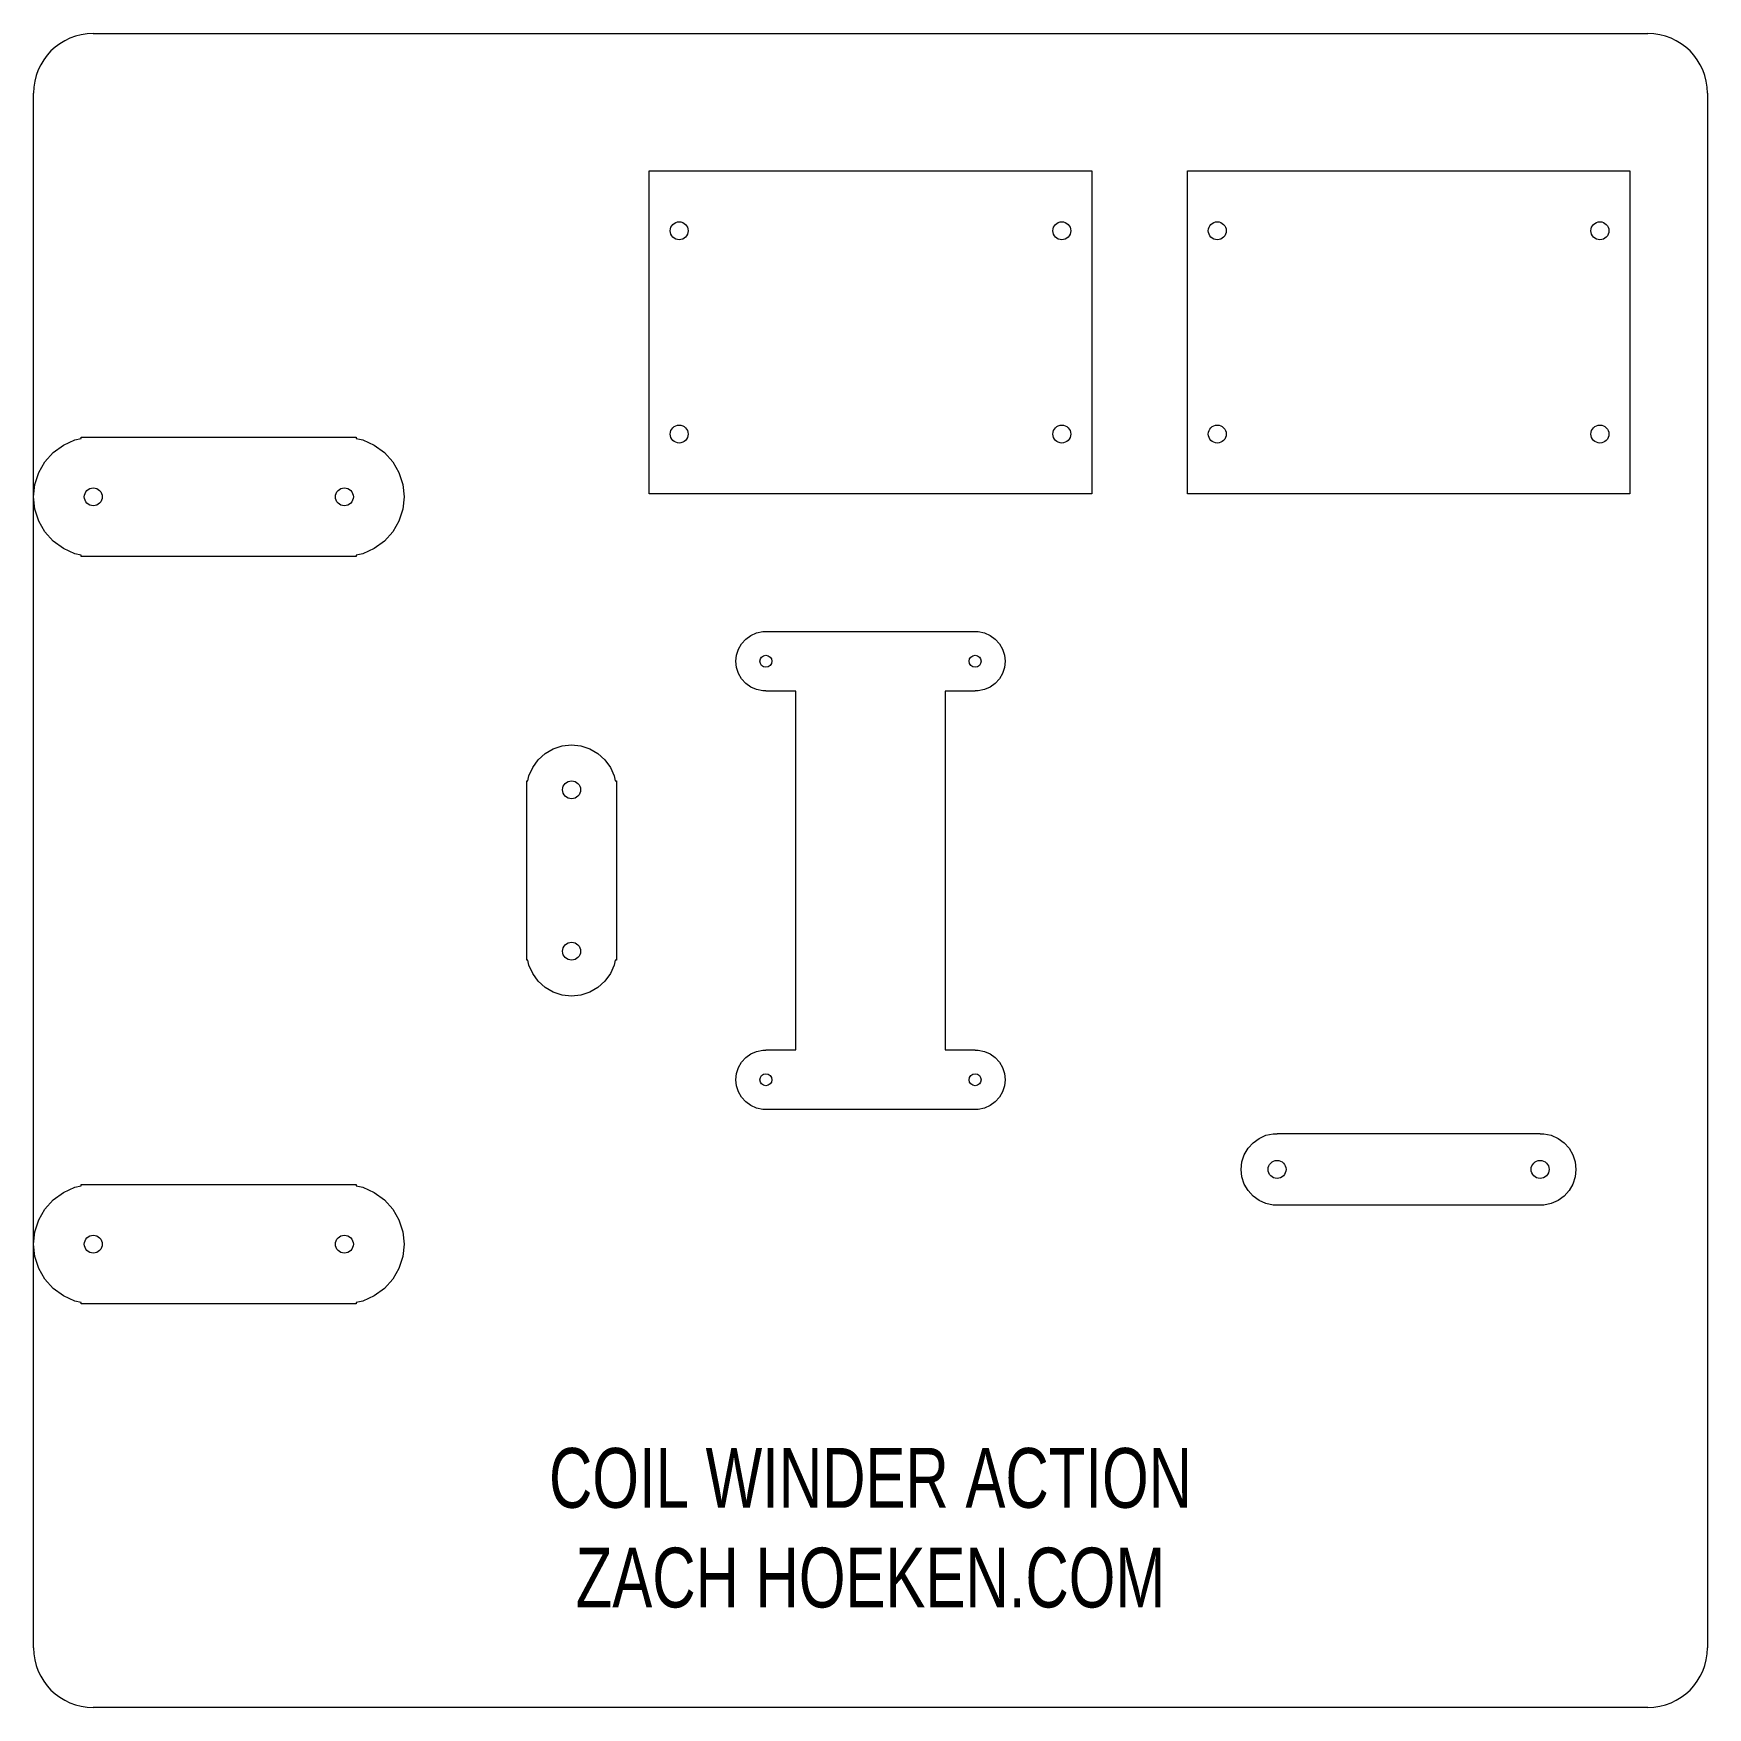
# Model space of a CAD drawing. Header units: millimetres. Extents: x 10 to 290, y 10 to 290.
import ezdxf

# ---------------------------------------------------------------- set-up
doc = ezdxf.new("R2010")
doc.units = ezdxf.units.MM
doc.layers.add('Cut', color=7, linetype='CONTINUOUS', lineweight=0, true_color=0x000000)
doc.layers.add('Etch', color=1, linetype='CONTINUOUS', lineweight=0, true_color=0xff0000)
doc.styles.get("Standard").update_dxf_attribs({"font": 'txt', "width": 0.75})

msp = doc.modelspace()

# ---------------------------------------------------------------- linework, layer by layer
at = {"layer": 'Cut'}
for p, q in [((20, 290), (280, 290)), ((10, 20), (10, 280)), ((290, 280), (290, 20)), ((280, 10), (20, 10))]:
    msp.add_line(p, q, dxfattribs=at)
for centre, radius in [((118, 257), 1.5), ((182, 257), 1.5), ((208, 257), 1.5), ((272, 257), 1.5), ((118, 223), 1.5), ((182, 223), 1.5), ((208, 223), 1.5), ((272, 223), 1.5), ((20, 212.5), 1.5), ((62, 212.5), 1.5), ((132.5, 185), 1), ((167.5, 185), 1), ((100, 163.5), 1.5), ((100, 136.5), 1.5), ((132.5, 115), 1), ((167.5, 115), 1), ((218, 100), 1.5), ((262, 100), 1.5), ((20, 87.5), 1.5), ((62, 87.5), 1.5)]:
    msp.add_circle(centre, radius, dxfattribs=at)
for centre, start, end in [((20, 280), 90, 180), ((280, 280), 0, 90), ((20, 20), 180, 270), ((280, 20), 270, 0)]:
    msp.add_arc(centre, 10, start, end, dxfattribs=at)
at = {"layer": 'Etch'}
for p, q in [((113, 213), (113, 267)), ((113, 267), (187, 267)), ((187, 267), (187, 213)), ((203, 213), (203, 267)), ((203, 267), (277, 267)), ((277, 267), (277, 213)), ((15, 221.16), (16.91, 222.01)), ((16.91, 222.01), (18, 222.24)), ((18, 222.24), (18, 222.5)), ((18, 222.5), (64, 222.5)), ((64, 222.5), (64, 222.24)), ((64, 222.24), (65.09, 222.01)), ((65.09, 222.01), (67, 221.16)), ((11.91, 218.38), (13.31, 219.93)), ((13.31, 219.93), (15, 221.16)), ((67, 221.16), (68.69, 219.93)), ((68.69, 219.93), (70.09, 218.38)), ((10.22, 214.58), (10.87, 216.57)), ((10.87, 216.57), (11.91, 218.38)), ((70.09, 218.38), (71.13, 216.57)), ((71.13, 216.57), (71.78, 214.58)), ((10, 212.5), (10.22, 214.58)), ((71.78, 214.58), (72, 212.5)), ((187, 213), (113, 213)), ((277, 213), (203, 213)), ((10.22, 210.42), (10, 212.5)), ((10.87, 208.43), (10.22, 210.42)), ((71.78, 210.42), (71.13, 208.43)), ((72, 212.5), (71.78, 210.42)), ((11.91, 206.62), (10.87, 208.43)), ((71.13, 208.43), (70.09, 206.62)), ((13.31, 205.07), (11.91, 206.62)), ((15, 203.84), (13.31, 205.07)), ((68.69, 205.07), (67, 203.84)), ((70.09, 206.62), (68.69, 205.07)), ((16.91, 202.99), (15, 203.84)), ((18, 202.76), (16.91, 202.99)), ((18, 202.5), (18, 202.76)), ((64, 202.5), (18, 202.5)), ((65.09, 202.99), (64, 202.76)), ((64, 202.76), (64, 202.5)), ((67, 203.84), (65.09, 202.99)), ((127.93, 187.03), (128.45, 187.94)), ((128.45, 187.94), (129.15, 188.72)), ((129.15, 188.72), (130, 189.33)), ((130, 189.33), (130.95, 189.75)), ((130.95, 189.75), (131.98, 189.97)), ((131.98, 189.97), (132.5, 189.97)), ((132.5, 189.97), (132.5, 190)), ((132.5, 190), (167.5, 190)), ((167.5, 190), (167.5, 189.97)), ((167.5, 189.97), (168.02, 189.97)), ((168.02, 189.97), (169.04, 189.75)), ((169.04, 189.75), (170, 189.33)), ((170, 189.33), (170.85, 188.72)), ((170.85, 188.72), (171.55, 187.94)), ((171.55, 187.94), (172.07, 187.03)), ((127.5, 185), (127.61, 186.04)), ((127.61, 183.96), (127.5, 185)), ((127.61, 186.04), (127.93, 187.03)), ((172.07, 187.03), (172.39, 186.04)), ((172.39, 186.04), (172.5, 185)), ((172.5, 185), (172.39, 183.96)), ((127.93, 182.97), (127.61, 183.96)), ((128.45, 182.06), (127.93, 182.97)), ((129.15, 181.28), (128.45, 182.06)), ((171.55, 182.06), (170.85, 181.28)), ((172.07, 182.97), (171.55, 182.06)), ((172.39, 183.96), (172.07, 182.97)), ((130, 180.67), (129.15, 181.28)), ((130.95, 180.25), (130, 180.67)), ((131.98, 180.03), (130.95, 180.25)), ((132.5, 180.03), (131.98, 180.03)), ((132.5, 180), (132.5, 180.03)), ((137.5, 180), (132.5, 180)), ((137.5, 120), (137.5, 180)), ((167.5, 180), (162.5, 180)), ((162.5, 180), (162.5, 120)), ((168.02, 180.03), (167.5, 180.03)), ((167.5, 180.03), (167.5, 180)), ((169.04, 180.25), (168.02, 180.03)), ((170, 180.67), (169.04, 180.25)), ((170.85, 181.28), (170, 180.67)), ((96.95, 170.35), (98.44, 170.84)), ((98.44, 170.84), (100, 171)), ((100, 171), (101.56, 170.84)), ((101.56, 170.84), (103.05, 170.35)), ((93.5, 167.25), (94.43, 168.52)), ((94.43, 168.52), (95.59, 169.57)), ((95.59, 169.57), (96.95, 170.35)), ((103.05, 170.35), (104.41, 169.57)), ((104.41, 169.57), (105.57, 168.52)), ((105.57, 168.52), (106.49, 167.25)), ((92.69, 165), (92.87, 165.82)), ((92.87, 165.82), (93.5, 167.25)), ((106.49, 167.25), (107.13, 165.82)), ((107.13, 165.82), (107.31, 165)), ((92.5, 135), (92.5, 165)), ((92.5, 165), (92.69, 165)), ((107.31, 165), (107.5, 165)), ((107.5, 165), (107.5, 135)), ((92.69, 135), (92.5, 135)), ((92.87, 134.18), (92.69, 135)), ((107.31, 135), (107.13, 134.18)), ((107.5, 135), (107.31, 135)), ((93.5, 132.75), (92.87, 134.18)), ((94.43, 131.48), (93.5, 132.75)), ((106.49, 132.75), (105.57, 131.48)), ((107.13, 134.18), (106.49, 132.75)), ((95.59, 130.43), (94.43, 131.48)), ((96.95, 129.65), (95.59, 130.43)), ((98.44, 129.16), (96.95, 129.65)), ((100, 129), (98.44, 129.16)), ((101.56, 129.16), (100, 129)), ((103.05, 129.65), (101.56, 129.16)), ((104.41, 130.43), (103.05, 129.65)), ((105.57, 131.48), (104.41, 130.43)), ((127.93, 117.03), (128.45, 117.94)), ((128.45, 117.94), (129.15, 118.72)), ((129.15, 118.72), (130, 119.33)), ((130, 119.33), (130.95, 119.75)), ((130.95, 119.75), (131.98, 119.97)), ((131.98, 119.97), (132.5, 119.97)), ((132.5, 119.97), (132.5, 120)), ((132.5, 120), (137.5, 120)), ((162.5, 120), (167.5, 120)), ((167.5, 120), (167.5, 119.97)), ((167.5, 119.97), (168.02, 119.97)), ((168.02, 119.97), (169.04, 119.75)), ((169.04, 119.75), (170, 119.33)), ((170, 119.33), (170.85, 118.72)), ((170.85, 118.72), (171.55, 117.94)), ((171.55, 117.94), (172.07, 117.03)), ((127.5, 115), (127.61, 116.04)), ((127.61, 113.96), (127.5, 115)), ((127.61, 116.04), (127.93, 117.03)), ((172.07, 117.03), (172.39, 116.04)), ((172.39, 116.04), (172.5, 115)), ((172.5, 115), (172.39, 113.96)), ((127.93, 112.97), (127.61, 113.96)), ((128.45, 112.06), (127.93, 112.97)), ((129.15, 111.28), (128.45, 112.06)), ((171.55, 112.06), (170.85, 111.28)), ((172.07, 112.97), (171.55, 112.06)), ((172.39, 113.96), (172.07, 112.97)), ((130, 110.67), (129.15, 111.28)), ((130.95, 110.24), (130, 110.67)), ((131.98, 110.03), (130.95, 110.24)), ((132.5, 110.03), (131.98, 110.03)), ((132.5, 110), (132.5, 110.03)), ((167.5, 110), (132.5, 110)), ((168.02, 110.03), (167.5, 110.03)), ((167.5, 110.03), (167.5, 110)), ((169.04, 110.24), (168.02, 110.03)), ((170, 110.67), (169.04, 110.24)), ((170.85, 111.28), (170, 110.67)), ((213.15, 103.53), (213.99, 104.46)), ((213.99, 104.46), (215, 105.2)), ((215, 105.2), (216.15, 105.71)), ((216.15, 105.71), (217.37, 105.97)), ((217.37, 105.97), (218, 105.97)), ((218, 105.97), (218, 106)), ((218, 106), (262, 106)), ((262, 106), (262, 105.97)), ((262, 105.97), (262.63, 105.97)), ((262.63, 105.97), (263.85, 105.71)), ((263.85, 105.71), (265, 105.2)), ((265, 105.2), (266.01, 104.46)), ((266.01, 104.46), (266.85, 103.53)), ((212, 100), (212.13, 101.25)), ((212.13, 101.25), (212.52, 102.44)), ((212.52, 102.44), (213.15, 103.53)), ((266.85, 103.53), (267.48, 102.44)), ((267.48, 102.44), (267.87, 101.25)), ((267.87, 101.25), (268, 100)), ((212.13, 98.75), (212, 100)), ((212.52, 97.56), (212.13, 98.75)), ((267.87, 98.75), (267.48, 97.56)), ((268, 100), (267.87, 98.75)), ((13.31, 94.93), (15, 96.16)), ((15, 96.16), (16.91, 97.01)), ((16.91, 97.01), (18, 97.24)), ((18, 97.24), (18, 97.5)), ((18, 97.5), (64, 97.5)), ((64, 97.5), (64, 97.24)), ((64, 97.24), (65.09, 97.01)), ((65.09, 97.01), (67, 96.16)), ((67, 96.16), (68.69, 94.93)), ((213.15, 96.47), (212.52, 97.56)), ((213.99, 95.54), (213.15, 96.47)), ((215, 94.8), (213.99, 95.54)), ((266.01, 95.54), (265, 94.8)), ((266.85, 96.47), (266.01, 95.54)), ((267.48, 97.56), (266.85, 96.47)), ((10.87, 91.57), (11.91, 93.38)), ((11.91, 93.38), (13.31, 94.93)), ((68.69, 94.93), (70.09, 93.38)), ((70.09, 93.38), (71.13, 91.57)), ((216.15, 94.29), (215, 94.8)), ((217.37, 94.03), (216.15, 94.29)), ((218, 94.03), (217.37, 94.03)), ((218, 94), (218, 94.03)), ((262, 94), (218, 94)), ((262.63, 94.03), (262, 94.03)), ((262, 94.03), (262, 94)), ((263.85, 94.29), (262.63, 94.03)), ((265, 94.8), (263.85, 94.29)), ((10.22, 89.58), (10.87, 91.57)), ((71.13, 91.57), (71.78, 89.58)), ((10, 87.5), (10.22, 89.58)), ((10.22, 85.42), (10, 87.5)), ((71.78, 89.58), (72, 87.5)), ((72, 87.5), (71.78, 85.42)), ((10.87, 83.43), (10.22, 85.42)), ((71.78, 85.42), (71.13, 83.43)), ((11.91, 81.62), (10.87, 83.43)), ((13.31, 80.07), (11.91, 81.62)), ((70.09, 81.62), (68.69, 80.07)), ((71.13, 83.43), (70.09, 81.62)), ((15, 78.84), (13.31, 80.07)), ((16.91, 77.99), (15, 78.84)), ((67, 78.84), (65.09, 77.99)), ((68.69, 80.07), (67, 78.84)), ((18, 77.76), (16.91, 77.99)), ((18, 77.5), (18, 77.76)), ((64, 77.5), (18, 77.5)), ((65.09, 77.99), (64, 77.76)), ((64, 77.76), (64, 77.5))]:
    msp.add_line(p, q, dxfattribs=at)

# ---------------------------------------------------------------- texts
at = {"layer": 'Etch', "insert": (150, 40), "char_height": 10, "width": 100, "attachment_point": 5}
msp.add_mtext('COIL\\~WINDER\\~ACTION\\PZACH\\~HOEKEN.COM', dxfattribs=at)

doc.saveas('drawing.dxf')
